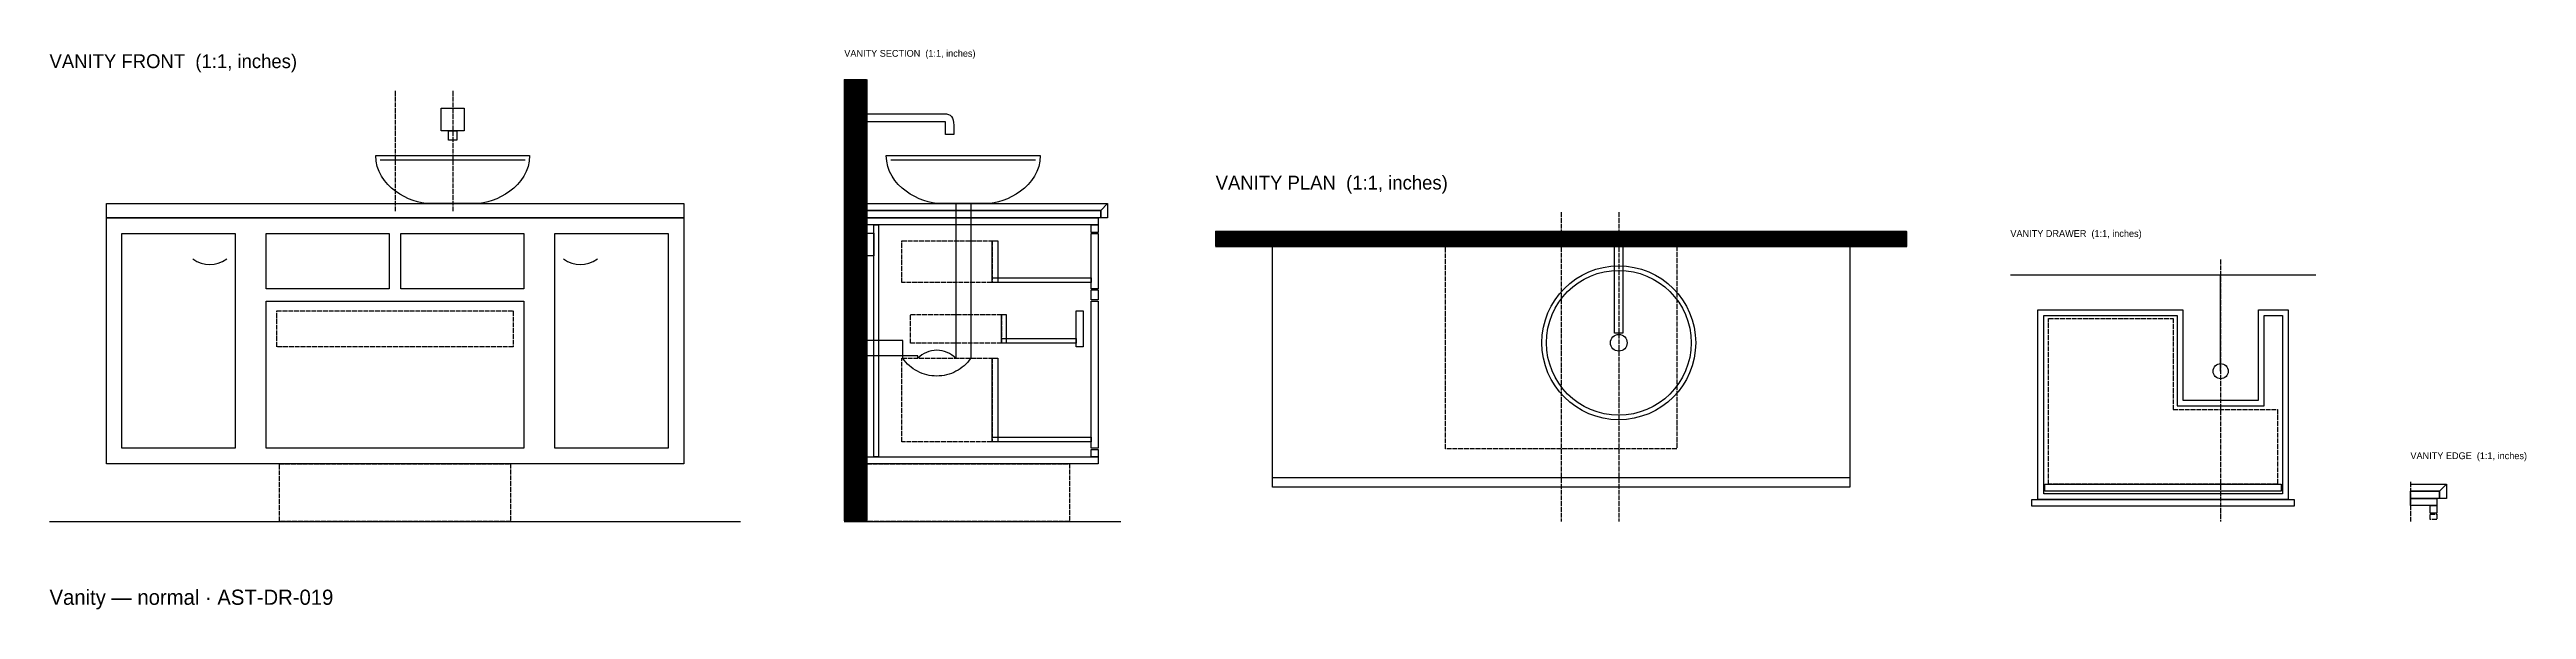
# Model space of a CAD drawing. Header units: inches. Extents: x 0 to 257, y -9 to 49.
import ezdxf

# ---------------------------------------------------------------- set-up
doc = ezdxf.new("R2010")
doc.units = ezdxf.units.IN
doc.header["$MEASUREMENT"] = 0
doc.linetypes.add('DASHED', pattern=[0.6, 0.5, -0.1])
for name, color, linetype in [('Vanity drawer', 7, 'Continuous'), ('Vanity edge', 7, 'Continuous'), ('Vanity front', 7, 'Continuous'), ('Vanity plan', 7, 'Continuous'), ('Vanity plan hatch', 8, 'Continuous'), ('Vanity section', 7, 'Continuous'), ('Vanity section hatch', 8, 'Continuous')]:
    doc.layers.add(name, color=color, linetype=linetype)

msp = doc.modelspace()

# ---------------------------------------------------------------- hatches: boundary and pattern name
at = {"layer": 'Vanity plan hatch'}
h = msp.add_hatch(dxfattribs=at)
h.set_pattern_fill('ANSI31', scale=0.1574803)
h.paths.add_polyline_path([(121.17, 30.12), (192.98, 30.12), (192.98, 28.54), (121.17, 28.54), (121.17, 30.12)])
at = {"layer": 'Vanity section hatch'}
h = msp.add_hatch(dxfattribs=at)
h.set_pattern_fill('ANSI31', scale=0.1574803)
h.paths.add_polyline_path([(82.58, 45.87), (84.94, 45.87), (84.94, 0), (82.58, 0), (82.58, 45.87)])

# ---------------------------------------------------------------- linework, layer by layer
at = {"layer": 'Vanity drawer', "linetype": 'DASHED'}
msp.add_line((225.6, 27.17), (225.6, 0), dxfattribs=at)
at = {"layer": 'Vanity drawer'}
msp.add_line((203.75, 25.59), (235.48, 25.59), dxfattribs=at)
for points in [[(225.6, 15.59), (225.6, 21.1), (225.6, 25.59)], [(206.62, 21.97), (221.66, 21.97), (221.66, 12.6), (229.54, 12.6), (229.54, 21.97), (232.61, 21.97), (232.61, 2.28), (206.62, 2.28), (206.62, 21.97)], [(207.21, 21.38), (221.07, 21.38), (221.07, 12.01), (230.13, 12.01), (230.13, 21.38), (232.02, 21.38), (232.02, 2.87), (207.21, 2.87), (207.21, 21.38)], [(207.33, 3.86), (231.9, 3.86), (231.9, 3.15), (207.33, 3.15), (207.33, 3.86)], [(205.99, 2.28), (233.24, 2.28), (233.24, 1.57), (205.99, 1.57), (205.99, 2.28)]]:
    msp.add_lwpolyline(points, dxfattribs=at)
at = {"layer": 'Vanity drawer', "linetype": 'DASHED'}
msp.add_lwpolyline([(207.72, 21.06), (220.68, 21.06), (220.68, 11.61), (231.5, 11.61), (231.5, 3.86), (207.72, 3.86), (207.72, 21.06)], dxfattribs=at)
at = {"layer": 'Vanity drawer'}
msp.add_circle((225.6, 15.59), 0.787, dxfattribs=at)
at = {"layer": 'Vanity edge', "linetype": 'DASHED'}
msp.add_line((245.32, 4.09), (245.32, 0), dxfattribs=at)
at = {"layer": 'Vanity edge'}
msp.add_line((248.35, 3.15), (249.06, 3.86), dxfattribs=at)
for points in [[(245.32, 3.86), (249.06, 3.86), (249.06, 2.36), (248.35, 2.36), (248.35, 3.15), (245.32, 3.15)], [(245.32, 3.15), (248.35, 3.15), (248.35, 2.36), (245.32, 2.36), (245.32, 3.15)], [(245.32, 2.36), (248.08, 2.36), (248.08, 1.65), (245.32, 1.65), (245.32, 2.36)], [(247.37, 1.65), (248.08, 1.65), (248.08, 0.87), (247.37, 0.87), (247.37, 1.65)]]:
    msp.add_lwpolyline(points, dxfattribs=at)
at = {"layer": 'Vanity edge', "linetype": 'DASHED'}
msp.add_lwpolyline([(247.37, 0.75), (248.08, 0.75), (248.08, 0.2), (247.37, 0.2), (247.37, 0.75)], dxfattribs=at)
at = {"layer": 'Vanity front', "linetype": 'DASHED'}
for p, q in [((35.91, 44.69), (35.91, 32.2)), ((41.89, 44.69), (41.89, 32.2))]:
    msp.add_line(p, q, dxfattribs=at)
at = {"layer": 'Vanity front'}
for p, q in [((34.37, 37.52), (49.41, 37.52)), ((0, 0), (71.81, 0))]:
    msp.add_line(p, q, dxfattribs=at)
for points in [[(40.71, 42.91), (43.07, 42.91), (43.07, 40.55), (40.71, 40.55), (40.71, 42.91)], [(41.46, 40.55), (42.32, 40.55), (42.32, 39.57), (41.46, 39.57), (41.46, 40.55)], [(33.9, 37.99), (49.88, 37.99)], [(5.91, 32.99), (65.91, 32.99), (65.91, 31.5), (5.91, 31.5), (5.91, 32.99)], [(5.91, 31.5), (65.91, 31.5), (65.91, 5.98), (5.91, 5.98), (5.91, 31.5)], [(44.29, 32.99), (39.49, 32.99)], [(7.52, 29.88), (19.29, 29.88), (19.29, 7.6), (7.52, 7.6), (7.52, 29.88)], [(22.52, 29.88), (35.3, 29.88), (35.3, 24.13), (22.52, 24.13), (22.52, 29.88)], [(36.52, 29.88), (49.29, 29.88), (49.29, 24.13), (36.52, 24.13), (36.52, 29.88)], [(52.52, 29.88), (64.29, 29.88), (64.29, 7.6), (52.52, 7.6), (52.52, 29.88)], [(22.52, 22.87), (49.29, 22.87), (49.29, 7.6), (22.52, 7.6), (22.52, 22.87)]]:
    msp.add_lwpolyline(points, dxfattribs=at)
at = {"layer": 'Vanity front', "linetype": 'DASHED'}
for points in [[(23.62, 21.85), (48.19, 21.85), (48.19, 18.11), (23.62, 18.11), (23.62, 21.85)], [(23.9, 5.98), (47.91, 5.98), (47.91, 0), (23.9, 0), (23.9, 5.98)]]:
    msp.add_lwpolyline(points, dxfattribs=at)
at = {"layer": 'Vanity front'}
for points in [[(39.49, 32.99), (37.49, 32.99), (33.9, 34.74), (33.9, 37.99)], [(49.88, 37.99), (49.88, 34.74), (46.29, 32.99), (44.29, 32.99)], [(14.88, 27.24), (16.06, 26.46), (17.24, 26.46), (18.43, 27.24)], [(53.39, 27.24), (54.57, 26.46), (55.75, 26.46), (56.93, 27.24)]]:
    msp.add_open_spline(points, degree=3, dxfattribs=at)
at = {"layer": 'Vanity plan', "linetype": 'DASHED'}
for p, q in [((157.07, 32.09), (157.07, 0)), ((163.06, 32.09), (163.06, 0))]:
    msp.add_line(p, q, dxfattribs=at)
at = {"layer": 'Vanity plan'}
msp.add_line((121.17, 28.54), (192.98, 28.54), dxfattribs=at)
for points in [[(127.07, 28.54), (187.07, 28.54), (187.07, 4.53), (127.07, 4.53), (127.07, 28.54)], [(127.07, 28.54), (187.07, 28.54), (187.07, 3.54), (127.07, 3.54), (127.07, 28.54)], [(162.62, 28.54), (163.49, 28.54), (163.49, 19.53), (162.62, 19.53), (162.62, 28.54)]]:
    msp.add_lwpolyline(points, dxfattribs=at)
at = {"layer": 'Vanity plan', "linetype": 'DASHED'}
msp.add_lwpolyline([(145.06, 28.54), (169.08, 28.54), (169.08, 7.52), (145.06, 7.52), (145.06, 28.54)], dxfattribs=at)
at = {"layer": 'Vanity plan'}
for radius in [7.99, 7.52, 0.866]:
    msp.add_circle((163.06, 18.54), radius, dxfattribs=at)
at = {"layer": 'Vanity section'}
for p, q in [((84.94, 45.87), (84.94, 0)), ((87.43, 37.52), (102.46, 37.52)), ((109.24, 32.28), (109.94, 32.99)), ((82.58, 0), (111.32, 0))]:
    msp.add_line(p, q, dxfattribs=at)
for points in [[(84.94, 42.32), (92.98, 42.32)], [(93.96, 41.14), (93.96, 40.16), (93.09, 40.16), (93.09, 41.46), (84.94, 41.46), (84.94, 42.32)], [(86.95, 37.99), (102.94, 37.99)], [(84.94, 32.99), (109.94, 32.99), (109.94, 31.5), (109.24, 31.5), (109.24, 32.28), (84.94, 32.28), (84.94, 32.99)], [(84.94, 32.28), (109.24, 32.28), (109.24, 31.5), (84.94, 31.5), (84.94, 32.28)], [(84.94, 31.5), (108.96, 31.5), (108.96, 30.79), (84.94, 30.79), (84.94, 31.5)], [(97.34, 32.99), (92.55, 32.99)], [(94.16, 32.99), (94.16, 16.93)], [(95.73, 32.99), (95.73, 16.93)], [(84.94, 29.92), (85.65, 29.92), (85.65, 27.56), (84.94, 27.56), (84.94, 29.92)], [(85.65, 30.79), (86.13, 30.79), (86.13, 6.69), (85.65, 6.69), (85.65, 30.79)], [(97.94, 29.13), (98.53, 29.13), (98.53, 24.8), (97.94, 24.8), (97.94, 29.13)], [(108.25, 30.79), (108.96, 30.79), (108.96, 30), (108.25, 30), (108.25, 30.79)], [(108.25, 29.88), (108.96, 29.88), (108.96, 24.13), (108.25, 24.13), (108.25, 29.88)], [(97.94, 25.28), (108.25, 25.28), (108.25, 24.8), (97.94, 24.8), (97.94, 25.28)], [(108.25, 24.02), (108.96, 24.02), (108.96, 22.99), (108.25, 22.99), (108.25, 24.02)], [(98.92, 21.46), (99.39, 21.46), (99.39, 18.5), (98.92, 18.5), (98.92, 21.46)], [(106.68, 21.85), (107.39, 21.85), (107.39, 18.11), (106.68, 18.11), (106.68, 21.85)], [(108.25, 22.87), (108.96, 22.87), (108.96, 7.6), (108.25, 7.6), (108.25, 22.87)], [(88.65, 16.93), (88.65, 18.78), (84.94, 18.78)], [(98.92, 18.98), (106.68, 18.98), (106.68, 18.5), (98.92, 18.5), (98.92, 18.98)], [(90.22, 16.93), (90.22, 17.2), (84.94, 17.2)], [(97.94, 16.93), (98.53, 16.93), (98.53, 8.27), (97.94, 8.27), (97.94, 16.93)], [(97.94, 8.74), (108.25, 8.74), (108.25, 8.27), (97.94, 8.27), (97.94, 8.74)], [(84.94, 6.69), (108.96, 6.69), (108.96, 5.98), (84.94, 5.98), (84.94, 6.69)], [(108.25, 7.48), (108.96, 7.48), (108.96, 6.69), (108.25, 6.69), (108.25, 7.48)]]:
    msp.add_lwpolyline(points, dxfattribs=at)
at = {"layer": 'Vanity section', "linetype": 'DASHED'}
for points in [[(88.57, 29.13), (97.94, 29.13), (97.94, 24.8), (88.57, 24.8), (88.57, 29.13)], [(89.47, 21.46), (98.92, 21.46), (98.92, 18.5), (89.47, 18.5), (89.47, 21.46)], [(88.57, 16.93), (97.94, 16.93), (97.94, 8.27), (88.57, 8.27), (88.57, 16.93)], [(84.94, 5.98), (105.97, 5.98), (105.97, 0), (84.94, 0), (84.94, 5.98)]]:
    msp.add_lwpolyline(points, dxfattribs=at)
at = {"layer": 'Vanity section'}
for points in [[(92.98, 42.32), (93.63, 42.32), (93.96, 41.93), (93.96, 41.14)], [(92.55, 32.99), (90.55, 32.99), (86.95, 34.74), (86.95, 37.99)], [(102.94, 37.99), (102.94, 34.74), (99.34, 32.99), (97.34, 32.99)]]:
    msp.add_open_spline(points, degree=3, dxfattribs=at)
for points in [[(95.73, 16.93), (95.33, 16.36), (94.8, 15.9), (94.19, 15.58), (93.57, 15.26), (92.88, 15.09), (92.19, 15.09), (91.49, 15.09), (90.81, 15.26), (90.19, 15.58), (89.58, 15.9), (89.05, 16.36), (88.65, 16.93)], [(94.16, 16.93), (93.9, 17.19), (93.59, 17.4), (93.26, 17.54), (92.92, 17.68), (92.56, 17.76), (92.19, 17.76), (91.82, 17.76), (91.46, 17.68), (91.12, 17.54), (90.78, 17.4), (90.48, 17.19), (90.22, 16.93)]]:
    msp.add_open_spline(points, degree=3, knots=[0, 0, 0, 0, 1, 1, 1, 2, 2, 2, 3, 3, 3, 4, 4, 4, 4], dxfattribs=at)

# ---------------------------------------------------------------- texts
at = {"layer": 'LABELS'}
for s, height, p in [('VANITY SECTION  (1:1, inches)', 0.7087, (82.58, 48.23)), ('VANITY FRONT  (1:1, inches)', 1.4362, (0, 47.05)), ('VANITY PLAN  (1:1, inches)', 1.4362, (121.17, 34.45)), ('VANITY DRAWER  (1:1, inches)', 0.7087, (203.75, 29.53)), ('VANITY EDGE  (1:1, inches)', 0.7087, (245.32, 6.46)), ('Vanity — normal · AST-DR-019', 1.5748, (0, -8.66))]:
    msp.add_text(s, height=height, dxfattribs=at).set_placement(p)

doc.saveas('drawing.dxf')
